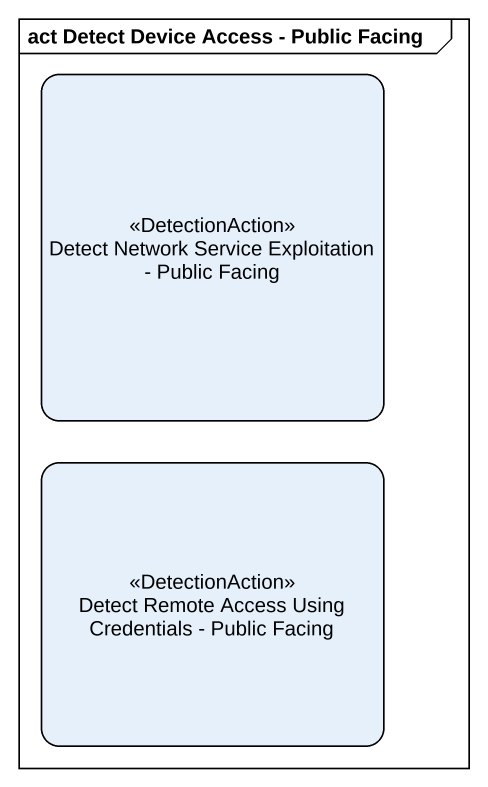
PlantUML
@startuml
mainframe act Detect Device Access - Public Facing
hide empty description
state "Detect Network Service Exploitation - Public Facing" as Detect_Network_Service <<DetectionAction>>
state "Detect Remote Access Using Credentials - Public Facing" as Detect_Remote_Access_Using <<DetectionAction>>
@enduml
